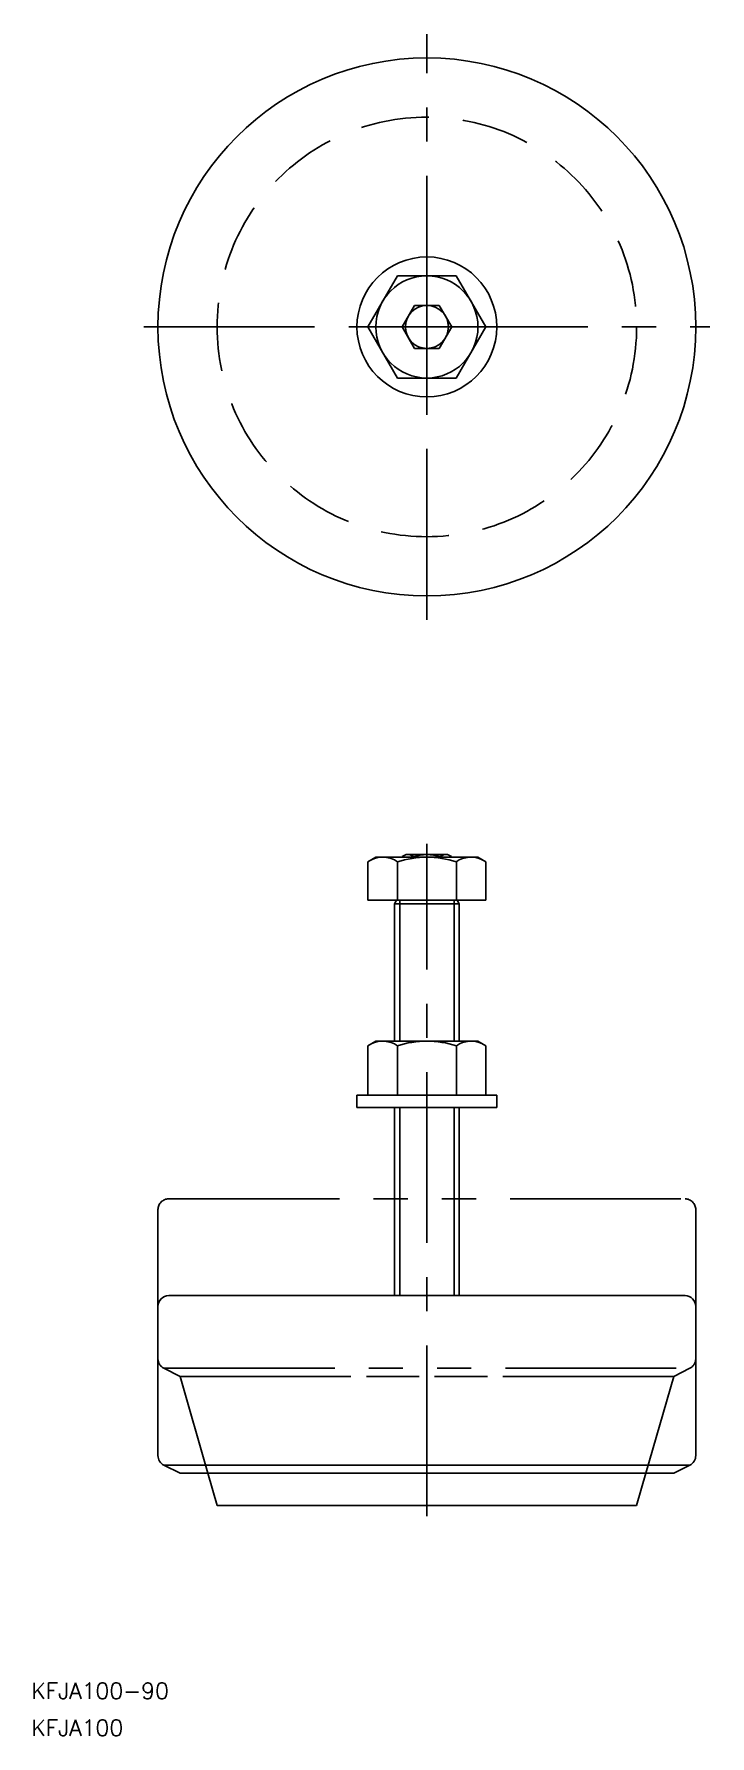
# Model space of a CAD drawing. Extents: x -73 to 53, y -262 to 54.
import ezdxf

# ---------------------------------------------------------------- set-up
doc = ezdxf.new("R2010")
doc.units = 0
for name, pattern in [('CENTER', [50.8, 31.75, -6.35, 6.35, -6.35]), ('DASHED', [19.05, 12.7, -6.35]), ('PHANTOM', [63.5, 31.75, -6.35, 6.35, -6.35, 6.35, -6.35])]:
    doc.linetypes.add(name, pattern=pattern)
doc.layers.get('0').update_dxf_attribs({"linetype": 'CONTINUOUS'})
doc.layers.add('CENTER', color=1, linetype='CENTER')
doc.styles.get("Standard").update_dxf_attribs({"font": 'txt.shx', "height": 3, "bigfont": 'bigfont.shx'})

# ---------------------------------------------------------------- blocks, each defined once
blk = doc.blocks.new('*U9')
at = {"color": 7, "linetype": 'CONTINUOUS'}
blk.add_text('KFJA100-90', height=3, dxfattribs=at).set_placement((-73.56, -255.04))
blk = doc.blocks.new('*U10')
at = {"color": 7, "linetype": 'CONTINUOUS'}
blk.add_text('KFJA100', height=3, dxfattribs=at).set_placement((-73.56, -261.92))

msp = doc.modelspace()

# ---------------------------------------------------------------- linework, layer by layer
at = {"color": 7, "linetype": 'CONTINUOUS'}
for p, q in [((-10.95, 0), (-5.47, 9.5)), ((-5.47, 9.5), (5.47, 9.5)), ((10.95, 0), (5.47, 9.5)), ((-4.62, 0), (-2.31, 4)), ((-2.31, 4), (2.31, 4)), ((2.31, 4), (4.62, 0)), ((-10.95, 0), (-5.47, -9.5)), ((2.31, -4), (4.62, 0)), ((10.95, 0), (5.47, -9.5)), ((-4.62, 0), (-2.31, -4)), ((-2.31, -4), (2.31, -4)), ((-5.47, -9.5), (5.47, -9.5)), ((-9.48, -98.58), (-10.95, -99.42)), ((-10.95, -99.42), (-10.95, -106.58)), ((9.48, -98.58), (-9.48, -98.58)), ((-5.47, -106.58), (-5.47, -99.42)), ((5.48, -99.42), (5.48, -106.58)), ((9.48, -98.58), (10.95, -99.42)), ((10.95, -106.58), (10.95, -99.42)), ((10.95, -106.58), (-10.95, -106.58)), ((6, -107.22), (-6, -107.22)), ((-9.5, -132.78), (-10.97, -133.63)), ((9.5, -132.78), (-9.5, -132.78)), ((9.5, -132.78), (10.97, -133.63)), ((-10.97, -133.63), (-10.97, -142.78)), ((-5.48, -142.78), (-5.48, -133.63)), ((5.48, -133.63), (5.48, -142.78)), ((10.97, -142.78), (10.97, -133.63)), ((-10.97, -142.78), (10.97, -142.78)), ((-48, -180.08), (48, -180.08)), ((-50, -182.08), (-50, -209.79)), ((50, -182.08), (50, -209.79)), ((-48.89, -211.58), (-45.9, -213.08)), ((-48.89, -211.58), (48.89, -211.58)), ((48.89, -211.58), (45.9, -213.08)), ((45.9, -213.08), (-45.9, -213.08)), ((-40.72, -213.08), (-39, -219.08)), ((40.72, -213.08), (39, -219.08)), ((-39, -219.08), (39, -219.08))]:
    msp.add_line(p, q, dxfattribs=at)
for p, q in [((-4.61, -98.58), (-4.61, -98.48)), ((-3.56, -98.08), (3.54, -98.08)), ((-2.5, -98.58), (-2.5, -98.48)), ((2.5, -98.58), (2.5, -98.48)), ((4.59, -98.58), (4.59, -98.48)), ((-6, -132.78), (-6, -107.22)), ((6, -132.78), (6, -107.22)), ((-13, -142.78), (13, -142.78)), ((-13, -142.78), (-13, -145.08)), ((13, -145.08), (-13, -145.08)), ((-6, -180.08), (-6, -145.08)), ((6, -180.08), (6, -145.08)), ((13, -142.78), (13, -145.08))]:
    msp.add_line(p, q)
at = {"color": 3, "linetype": 'CONTINUOUS'}
for p, q in [((-6, -107.22), (-5.63, -106.58)), ((-5.05, -132.78), (-5.05, -106.58)), ((5.05, -132.78), (5.05, -106.58)), ((6, -107.22), (5.63, -106.58)), ((-5.05, -180.08), (-5.05, -145.08)), ((5.05, -180.08), (5.05, -145.08))]:
    msp.add_line(p, q, dxfattribs=at)
at = {"color": 3, "linetype": 'PHANTOM'}
for p, q in [((-50, -164.08), (-50, -191.79)), ((-48, -162.08), (48, -162.08)), ((50, -164.08), (50, -191.79)), ((-48.89, -193.58), (-45.9, -195.08)), ((-48.89, -193.58), (48.89, -193.58)), ((45.9, -195.08), (-45.9, -195.08)), ((-45.9, -195.08), (44.91, -195.08)), ((-45.9, -195.08), (-40.72, -213.08)), ((45.9, -195.08), (40.72, -213.08)), ((48.89, -193.58), (45.9, -195.08))]:
    msp.add_line(p, q, dxfattribs=at)
at = {"color": 7, "linetype": 'CONTINUOUS'}
for radius in [50, 13, 9.5, 4]:
    msp.add_circle((0, 0), radius, dxfattribs=at)
at = {"color": 3, "linetype": 'DASHED'}
msp.add_circle((0, 0), 39, dxfattribs=at)
at = {"color": 7, "linetype": 'CONTINUOUS'}
for centre, radius, start, end in [((-8.21, -103.42), 4.85, 55.6158, 115.6158), ((0, -116.7), 18.12, 72.412, 107.588), ((8.21, -103.42), 4.85, 64.3842, 124.3842), ((-8.23, -137.63), 4.86, 55.6158, 115.6158), ((0, -150.93), 18.15, 72.412, 107.588), ((8.23, -137.63), 4.86, 64.3842, 124.3842), ((-48, -182.08), 2, 90, 180), ((48, -182.08), 2, 0, 90), ((-48, -209.79), 2, 180, 243.4349), ((48, -209.79), 2, 296.5651, 0)]:
    msp.add_arc(centre, radius, start, end, dxfattribs=at)
for centre, radius, start, end in [((-3.56, -99.64), 1.57, 47.8969, 132.1039), ((0, -106.01), 7.93, 71.634, 108.366), ((3.54, -99.64), 1.57, 47.8961, 132.1031)]:
    msp.add_arc(centre, radius, start, end)
at = {"color": 3, "linetype": 'PHANTOM'}
for centre, start, end in [((-48, -164.08), 90, 180), ((48, -164.08), 0, 90), ((-48, -191.79), 180, 243.4349), ((48, -191.79), 296.5651, 0)]:
    msp.add_arc(centre, 2, start, end, dxfattribs=at)
at = {"layer": 'CENTER', "color": 1, "linetype": 'CENTER'}
for p, q in [((0, -54.44), (0, 54.44)), ((-52.64, 0), (52.64, 0)), ((0, -221.08), (0, -96.08)), ((0, -108.16), (0, -97))]:
    msp.add_line(p, q, dxfattribs=at)
at = {"layer": 'CENTER', "color": 7, "linetype": 'CONTINUOUS'}
for p, q in [((0, 11.5), (0, -11.5)), ((-12.95, 0), (12.95, 0))]:
    msp.add_line(p, q, dxfattribs=at)

# ---------------------------------------------------------------- block references
at = {"color": 7, "linetype": 'CONTINUOUS'}
for name in ['*U9', '*U10']:
    msp.add_blockref(name, (0, 0), dxfattribs=at)

doc.saveas('drawing.dxf')
